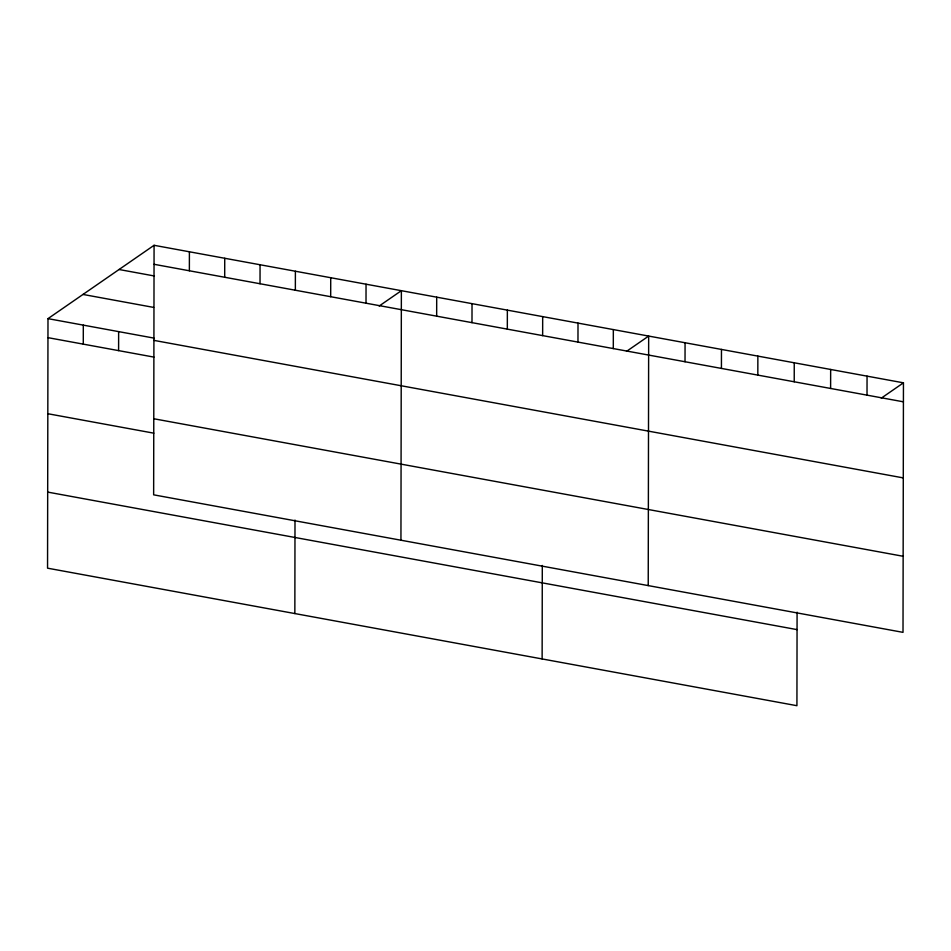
<?xml version="1.0" encoding="UTF-8"?>
<svg xmlns="http://www.w3.org/2000/svg" width="951" height="951" viewBox="0 0 951 951"><rect width="100%" height="100%" fill="white"/><g stroke="black" fill="none" stroke-linecap="round" stroke-linejoin="round"><path stroke-width="1.43" d="M154.074 245.299L153.646 494.829L903.01 632.356L903.45 382.825L154.074 245.299L47.99 318.644L47.55 568.175L796.926 705.701L797.081 612.206M83.284 344.131L83.308 325.135M118.602 350.61L118.637 331.614M189.368 270.785L189.404 251.789M224.698 277.264L224.733 258.268M260.027 283.743L260.063 264.747M295.357 290.233L295.392 271.237M294.846 613.561L295 520.066M330.686 296.712L330.722 277.716M366.016 303.203L366.04 284.206M400.942 540.204L401.37 290.685L379.199 306.008M436.664 316.16L436.699 297.164M471.993 322.651L472.029 303.654M507.323 329.129L507.358 310.133M542.129 658.936L542.296 565.453M542.652 335.62L542.676 316.612M577.97 342.098L578.006 323.102M613.3 348.577L613.336 329.581M648.225 585.59L648.665 336.072L626.495 351.394M685.029 361.749L685.065 342.752M721.429 368.429L721.464 349.421M757.828 375.098L757.864 356.102M794.228 381.779L794.251 362.783M830.615 388.46L830.651 369.464M867.015 395.14L867.05 376.144M881.28 398.16L903.45 382.825M154.05 264.295L903.414 401.821M119.065 269.502L154.395 275.992M82.999 294.441L153.646 307.411M47.99 318.644L153.967 338.104M153.919 340.375L903.284 477.901M47.954 337.653L153.931 357.1M153.777 418.749L903.153 556.276M47.823 413.721L153.8 433.169M47.681 492.095L797.057 629.621"/></g></svg>
